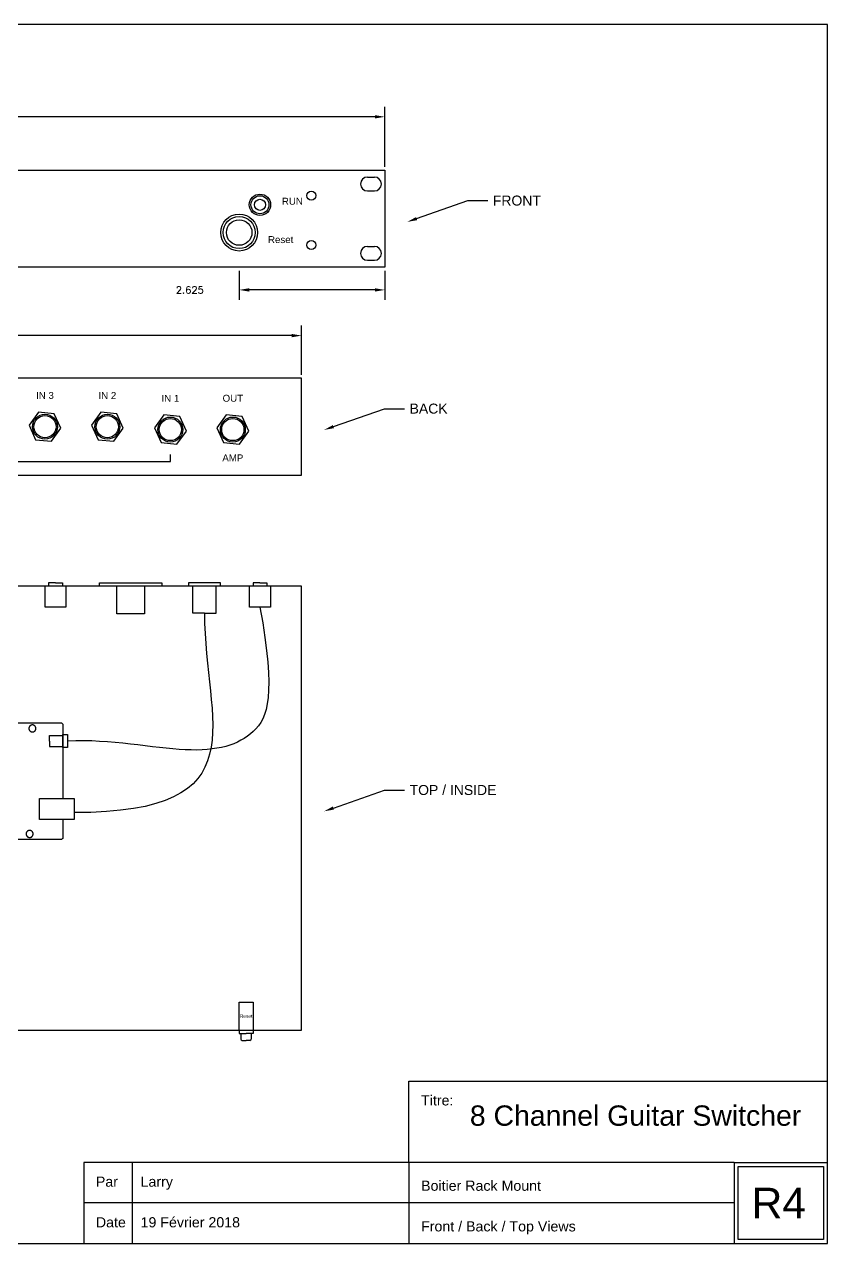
# Model space of a CAD drawing. Header units: centimetres. Extents: x 3.3 to 32.6, y -5.1 to 16.9.
# Drawn here: x 18.16 to 32.63, y -5.07 to 16.91 of the extents above; entities that cross this region are included whole.
import ezdxf
from ezdxf import colors
from ezdxf.entities.mleader import LeaderData, LeaderLine
from ezdxf.enums import TextEntityAlignment as Align
from ezdxf.math import Vec2, Vec3

# ---------------------------------------------------------------- set-up
doc = ezdxf.new("R2010")
doc.units = ezdxf.units.CM
doc.header["$MEASUREMENT"] = 0
for name, color, linetype in [('Board', 9, 'Continuous'), ('Components', 3, 'Continuous'), ('Texte', 6, 'Continuous')]:
    doc.layers.add(name, color=color, linetype=linetype)
doc.layers.add('Incisione', color=7, linetype='Continuous', true_color=0x1710ff)
doc.layers.add('Taglio', color=7, linetype='Continuous', true_color=0xc0240f)
doc.styles.add('ROMANS', font='romans.shx', dxfattribs={"width": 1.05, "height": 0.125})
doc.styles.get("Standard").update_dxf_attribs({"font": 'arial.ttf'})
doc.dimstyles.new('STANDARD$0', dxfattribs={"dimtxt": 0.25, "dimasz": 0.18, "dimexe": 0.18, "dimexo": 0.0625, "dimgap": 0.09, "dimtad": 0, "dimtih": 1, "dimtoh": 1, "dimdec": 3, "dimzin": 0, "dimdsep": 46, "dimtxsty": 'ROMANS', "dimcen": 0.09, "dimadec": 0, "dimazin": 0, "dimtfac": 1, "dimtdec": 3, "dimtofl": 0, "dimtmove": 2, "dimatfit": 3, "dimfxl": 1, "dimtolj": 1, "dimtzin": 0, "dimarcsym": 0})

# ---------------------------------------------------------------- blocks, each defined once
blk = doc.blocks.new('Cartouche 10x20')
for p, q in [((20, 15), (0, 15)), ((20, 0), (20, 15)), ((14.85, 1), (14.85, 2)), ((14.85, 2), (20, 2)), ((14.85, 1), (10.85, 1)), ((10.85, 1), (10.85, 0.5)), ((11.45, 0), (11.45, 1)), ((18.85, 1), (14.85, 1)), ((14.85, 1), (14.85, 0.5)), ((18.85, 1), (20, 1)), ((18.85, 1), (18.85, 0)), ((14.85, 0.5), (10.85, 0.5)), ((10.85, 0.5), (10.85, 0)), ((18.85, 0.5), (14.85, 0.5)), ((14.85, 0.5), (14.85, 0)), ((0, 0), (20, 0))]:
    blk.add_line(p, q)
blk.add_lwpolyline([(18.9, 0.95), (19.95, 0.95), (19.95, 0.05), (18.9, 0.05)], close=True)
for s, p in [('Titre:', (15, 1.7)), ('Par', (11, 0.7)), ('Date', (11, 0.2))]:
    blk.add_text(s, height=0.125).set_placement(p)
for tag, p, height in [('NAME', (15.6, 1.45), 0.25), ('OWNER', (11.55, 0.7), 0.125), ('DESCRIP1', (15, 0.65), 0.125), ('DATE', (11.55, 0.2), 0.125), ('DESCRIP2', (15, 0.15), 0.125)]:
    blk.add_attdef(tag, p, '', height=height)
blk.add_attdef('NO', text='', height=0.375).set_placement((19.4, 0.5), align=Align.MIDDLE_CENTER)
blk = doc.blocks.new('*D44')
at = {"layer": 'Defpoints', "color": 0, "ltscale": 3, "transparency": 16777216}
for p in [(24.651, 15.242), (5.651, 14.281), (24.651, 14.281)]:
    blk.add_point(p, dxfattribs=at)
at = {"layer": 'Texte', "color": 0, "lineweight": -2, "ltscale": 3, "transparency": 16777216}
for p, q in [((5.651, 14.343), (5.651, 15.422)), ((24.651, 14.343), (24.651, 15.422)), ((5.831, 15.242), (14.746, 15.242)), ((24.471, 15.242), (15.557, 15.242))]:
    blk.add_line(p, q, dxfattribs=at)
at = {"layer": 'Texte', "color": 0, "ltscale": 3, "transparency": 16777216}
for points in [[(5.831, 15.272), (5.831, 15.212), (5.651, 15.242)], [(24.471, 15.272), (24.471, 15.212), (24.651, 15.242)]]:
    blk.add_solid(points, dxfattribs=at)
at = {"layer": 'Texte', "color": 0, "ltscale": 3, "transparency": 16777216, "insert": (15.151, 15.242), "char_height": 0.125, "attachment_point": 5, "style": 'ROMANS'}
blk.add_mtext('\\A1;19.000', dxfattribs=at)
blk = doc.blocks.new('*D46')
at = {"layer": 'Defpoints', "color": 0, "ltscale": 3, "transparency": 16777216}
for p in [(7.151, 11.298), (7.151, 10.531), (23.151, 10.531)]:
    blk.add_point(p, dxfattribs=at)
at = {"layer": 'Texte', "color": 0, "lineweight": -2, "ltscale": 3, "transparency": 16777216}
for p, q in [((7.151, 10.593), (7.151, 11.478)), ((23.151, 10.593), (23.151, 11.478)), ((7.331, 11.298), (14.745, 11.298)), ((22.971, 11.298), (15.556, 11.298))]:
    blk.add_line(p, q, dxfattribs=at)
at = {"layer": 'Texte', "color": 0, "ltscale": 3, "transparency": 16777216}
for points in [[(7.331, 11.328), (7.331, 11.268), (7.151, 11.298)], [(22.971, 11.328), (22.971, 11.268), (23.151, 11.298)]]:
    blk.add_solid(points, dxfattribs=at)
at = {"layer": 'Texte', "color": 0, "ltscale": 3, "transparency": 16777216, "insert": (15.151, 11.298), "char_height": 0.125, "attachment_point": 5, "style": 'ROMANS'}
blk.add_mtext('\\A1;16.000', dxfattribs=at)
blk = doc.blocks.new('*D60')
at = {"layer": 'Defpoints', "color": 0, "ltscale": 3, "transparency": 16777216}
for p in [(22.026, 12.531), (24.651, 12.531), (22.026, 12.122)]:
    blk.add_point(p, dxfattribs=at)
at = {"layer": 'Texte', "color": 0, "lineweight": -2, "ltscale": 3, "transparency": 16777216}
for p, q in [((22.026, 12.468), (22.026, 11.942)), ((24.651, 12.468), (24.651, 11.942)), ((24.471, 12.122), (22.206, 12.122))]:
    blk.add_line(p, q, dxfattribs=at)
at = {"layer": 'Texte', "color": 0, "ltscale": 3, "transparency": 16777216}
for points in [[(22.206, 12.152), (22.206, 12.092), (22.026, 12.122)], [(24.471, 12.152), (24.471, 12.092), (24.651, 12.122)]]:
    blk.add_solid(points, dxfattribs=at)
at = {"layer": 'Texte', "color": 0, "ltscale": 3, "transparency": 16777216, "insert": (21.136, 12.122), "char_height": 0.125, "attachment_point": 5, "style": 'ROMANS'}
blk.add_mtext('\\A1;2.625', dxfattribs=at)

msp = doc.modelspace()

# ---------------------------------------------------------------- linework, layer by layer
at = {"ltscale": 3}
for p, q in [((18.60454, 3.98927), (18.60454, 4.0902)), ((18.60454, 4.0902), (18.85019, 4.0902)), ((18.60454, 3.98927), (18.60454, 3.88835)), ((18.85019, 3.8704), (18.85019, 4.10815)), ((18.85019, 4.10815), (18.93476, 4.10815)), ((18.93476, 4.10815), (18.93476, 3.8704)), ((18.60454, 3.88835), (18.85019, 3.88835)), ((18.93476, 3.8704), (18.85019, 3.8704))]:
    msp.add_line(p, q, dxfattribs=at)
at = {"layer": 'Board', "ltscale": 3}
for p, q in [((5.65063, 14.28072), (24.65063, 14.28072)), ((24.33813, 14.15572), (24.46313, 14.15572)), ((24.65063, 14.28072), (24.65063, 12.53072)), ((24.33813, 13.90572), (24.46313, 13.90572)), ((24.33813, 12.90572), (24.46313, 12.90572)), ((24.65063, 12.53072), (5.65063, 12.53072)), ((24.33813, 12.65572), (24.46313, 12.65572)), ((23.15063, 10.53072), (7.15063, 10.53072)), ((23.15063, 8.78072), (23.15063, 10.53072)), ((17.78662, 9.03072), (20.78662, 9.03072)), ((20.78662, 9.03072), (20.78662, 9.15572)), ((7.15063, 8.78072), (23.15063, 8.78072)), ((23.15063, 6.78072), (7.15063, 6.78072)), ((23.15063, -1.21928), (23.15063, 6.78072)), ((7.15063, -1.21928), (23.15063, -1.21928))]:
    msp.add_line(p, q, dxfattribs=at)
for points in [[(18.69431, 9.88962), (18.4074, 9.91875), (18.23872, 9.68485), (18.35695, 9.42181), (18.64386, 9.39268), (18.81254, 9.62659)], [(19.81931, 9.88962), (19.5324, 9.91875), (19.36372, 9.68485), (19.48195, 9.42181), (19.76886, 9.39268), (19.93754, 9.62659)], [(20.9553, 9.83838), (20.66839, 9.8675), (20.49971, 9.6336), (20.61793, 9.37057), (20.90484, 9.34144), (21.07352, 9.57534)], [(22.0803, 9.83838), (21.79339, 9.8675), (21.62471, 9.6336), (21.74293, 9.37057), (22.02984, 9.34144), (22.19852, 9.57534)]]:
    msp.add_lwpolyline(points, close=True, dxfattribs=at)
for centre, radius in [((23.32563, 13.82072), 0.08), ((23.32563, 12.93072), 0.08), ((18.52563, 9.65572), 0.225), ((18.52563, 9.65572), 0.2), ((19.65063, 9.65572), 0.225), ((19.65063, 9.65572), 0.2), ((20.78662, 9.60447), 0.225), ((20.78662, 9.60447), 0.2), ((21.91162, 9.60447), 0.225), ((21.91162, 9.60447), 0.2)]:
    msp.add_circle(centre, radius, dxfattribs=at)
for centre, start, end in [((24.33813, 14.03072), 90, 270), ((24.46313, 14.03072), 270, 90), ((24.33813, 12.78072), 90, 270), ((24.46313, 12.78072), 270, 90)]:
    msp.add_arc(centre, 0.125, start, end, dxfattribs=at)
at = {"layer": 'Components', "ltscale": 3}
for p, q in [((18.71592, 6.84322), (18.59092, 6.84322)), ((18.59092, 6.84322), (18.59092, 6.78072)), ((18.71592, 6.84322), (18.84092, 6.84322)), ((18.84092, 6.84322), (18.84092, 6.78072)), ((19.51014, 6.78072), (19.51014, 6.84322)), ((19.51014, 6.84322), (20.63414, 6.84322)), ((20.63414, 6.84322), (20.63414, 6.78072)), ((21.69054, 6.84322), (21.11071, 6.84322)), ((21.11071, 6.84322), (21.11071, 6.78072)), ((21.69054, 6.78072), (21.69054, 6.84322)), ((22.40063, 6.84322), (22.27563, 6.84322)), ((22.27563, 6.84322), (22.27563, 6.78072)), ((22.40063, 6.84322), (22.52563, 6.84322)), ((22.52563, 6.84322), (22.52563, 6.78072)), ((18.52842, 6.40572), (18.52842, 6.78072)), ((18.90342, 6.78072), (18.90342, 6.40572)), ((19.82214, 6.28072), (19.82214, 6.78072)), ((20.32214, 6.78072), (20.32214, 6.28072)), ((21.19199, 6.296), (21.19199, 6.78072)), ((21.60926, 6.296), (21.60926, 6.78072)), ((22.21313, 6.40572), (22.21313, 6.78072)), ((22.58813, 6.78072), (22.58813, 6.40572)), ((18.90342, 6.40572), (18.52842, 6.40572)), ((22.58813, 6.40572), (22.21313, 6.40572)), ((20.32214, 6.28072), (19.82214, 6.28072)), ((21.40063, 6.296), (21.19199, 6.296)), ((21.40063, 6.296), (21.60926, 6.296)), ((22.02563, -1.21928), (22.02563, -0.71928)), ((22.02563, -0.71928), (22.27563, -0.71928)), ((22.27563, -0.71928), (22.27563, -1.21928)), ((22.02563, -1.21928), (22.02563, -1.28178)), ((22.02563, -1.28178), (22.15063, -1.28178)), ((22.05688, -1.28178), (22.05688, -1.38178)), ((22.27563, -1.28178), (22.15063, -1.28178)), ((22.24438, -1.28178), (22.24438, -1.38178)), ((22.27563, -1.21928), (22.27563, -1.28178)), ((22.08188, -1.40678), (22.15063, -1.40678)), ((22.21938, -1.40678), (22.15063, -1.40678))]:
    msp.add_line(p, q, dxfattribs=at)
for centre, radius in [((22.40063, 13.65572), 0.1925), ((22.40063, 13.65572), 0.1625), ((22.40063, 13.65572), 0.1), ((22.02563, 13.15572), 0.333), ((22.02563, 13.15572), 0.29), ((22.02563, 13.15572), 0.23)]:
    msp.add_circle(centre, radius, dxfattribs=at)
for centre, start, end in [((22.08188, -1.38178), 180, 270), ((22.21938, -1.38178), 270, 0)]:
    msp.add_arc(centre, 0.025, start, end, dxfattribs=at)
at = {"layer": 'Defpoints', "ltscale": 3}
for p, q in [((18.42617, 2.57819), (18.42617, 2.95319)), ((18.42617, 2.95319), (19.05117, 2.95319)), ((19.05117, 2.95319), (19.05117, 2.57819)), ((19.05117, 2.57819), (18.42617, 2.57819))]:
    msp.add_line(p, q, dxfattribs=at)
at = {"layer": 'Incisione', "color": 0, "lineweight": 25, "ltscale": 0.125}
for points in [[(16.2871, 4.31661), (18.81097, 4.31661)], [(18.81097, 4.31661), (18.82099, 4.31494)], [(18.82099, 4.31494), (18.83016, 4.3116)], [(18.83016, 4.3116), (18.83851, 4.30493)], [(18.83851, 4.30493), (18.84518, 4.29658)], [(18.84518, 4.29658), (18.84852, 4.28741)], [(18.84852, 4.28741), (18.85019, 4.27739)], [(18.85019, 4.27739), (18.85019, 2.95319)], [(18.85019, 2.57819), (18.85019, 2.25496)], [(18.81097, 2.21491), (16.30796, 2.21491)], [(18.82099, 2.21658), (18.81097, 2.21491)], [(18.83016, 2.22075), (18.82099, 2.21658)], [(18.83851, 2.22659), (18.83016, 2.22075)], [(18.84518, 2.23493), (18.83851, 2.22659)], [(18.84852, 2.24411), (18.84518, 2.23493)], [(18.85019, 2.25496), (18.84852, 2.24411)]]:
    msp.add_lwpolyline(points, dxfattribs=at)
at = {"layer": 'Taglio', "color": 0, "lineweight": 25, "ltscale": 0.125}
for points in [[(18.29952, 4.2799), (18.29731, 4.27986), (18.2951, 4.27974), (18.2929, 4.27955), (18.2907, 4.27928), (18.28851, 4.27893), (18.28634, 4.27851), (18.28418, 4.27801), (18.28205, 4.27744), (18.27993, 4.27679), (18.27784, 4.27607), (18.27577, 4.27528), (18.27373, 4.27442), (18.27173, 4.27348), (18.26976, 4.27248), (18.26782, 4.2714), (18.26592, 4.27026), (18.26407, 4.26906), (18.26225, 4.26779), (18.26049, 4.26646), (18.25877, 4.26506), (18.2571, 4.26361), (18.25548, 4.2621), (18.25391, 4.26054), (18.2524, 4.25892), (18.25095, 4.25725), (18.24956, 4.25553), (18.24822, 4.25376), (18.24696, 4.25195), (18.24575, 4.25009), (18.24461, 4.24819), (18.24354, 4.24626), (18.24253, 4.24429), (18.2416, 4.24228), (18.24073, 4.24024), (18.23994, 4.23818), (18.23922, 4.23608), (18.23857, 4.23397), (18.238, 4.23183), (18.2375, 4.22967), (18.23708, 4.2275), (18.23673, 4.22531), (18.23646, 4.22312), (18.23627, 4.22091), (18.23615, 4.2187), (18.23611, 4.21649)], [(18.23611, 4.21649), (18.23615, 4.21429), (18.23627, 4.2121), (18.23646, 4.20991), (18.23672, 4.20773), (18.23706, 4.20556), (18.23748, 4.2034), (18.23797, 4.20126), (18.23854, 4.19914), (18.23917, 4.19703), (18.23988, 4.19495), (18.24067, 4.1929), (18.24152, 4.19088), (18.24244, 4.18888), (18.24343, 4.18692), (18.24449, 4.18499), (18.24561, 4.18311), (18.2468, 4.18126), (18.24805, 4.17945), (18.24937, 4.17769), (18.25074, 4.17598), (18.25217, 4.17431), (18.25366, 4.1727), (18.25521, 4.17114), (18.25681, 4.16963), (18.25845, 4.16818), (18.26015, 4.16678), (18.2619, 4.16545), (18.26369, 4.16418), (18.26552, 4.16297), (18.2674, 4.16182), (18.26931, 4.16074), (18.27126, 4.15973), (18.27324, 4.15878), (18.27526, 4.15791), (18.2773, 4.1571), (18.27937, 4.15637), (18.28147, 4.1557), (18.28358, 4.15511), (18.28572, 4.1546), (18.28787, 4.15416), (18.29004, 4.15379), (18.29222, 4.1535), (18.2944, 4.15329), (18.2966, 4.15315), (18.29879, 4.15308), (18.30099, 4.1531), (18.30318, 4.15318), (18.30538, 4.15335), (18.30756, 4.15359), (18.30973, 4.15391), (18.3119, 4.1543), (18.31404, 4.15476), (18.31617, 4.1553), (18.31828, 4.15592), (18.32037, 4.1566), (18.32243, 4.15736), (18.32447, 4.15819), (18.32647, 4.15909), (18.32844, 4.16006), (18.33038, 4.16109), (18.33228, 4.16219), (18.33414, 4.16336), (18.33596, 4.16459), (18.33774, 4.16589), (18.33947, 4.16724), (18.34115, 4.16865), (18.34278, 4.17012), (18.34436, 4.17165), (18.34589, 4.17323), (18.34736, 4.17486), (18.34877, 4.17655), (18.35013, 4.17828), (18.35142, 4.18005), (18.35265, 4.18187), (18.35382, 4.18373), (18.35492, 4.18563), (18.35596, 4.18757), (18.35692, 4.18954), (18.35782, 4.19155), (18.35865, 4.19358), (18.35941, 4.19564), (18.3601, 4.19773), (18.36071, 4.19984), (18.36125, 4.20197), (18.36172, 4.20412), (18.36211, 4.20628), (18.36242, 4.20845), (18.36266, 4.21064), (18.36283, 4.21283), (18.36292, 4.21502), (18.36293, 4.21722), (18.36287, 4.21942), (18.36273, 4.22161), (18.36251, 4.2238), (18.36222, 4.22597), (18.36185, 4.22814), (18.36141, 4.23029), (18.3609, 4.23243), (18.36031, 4.23454), (18.35965, 4.23664), (18.35891, 4.23871), (18.35811, 4.24075), (18.35723, 4.24277), (18.35629, 4.24475), (18.35527, 4.2467), (18.35419, 4.24861), (18.35305, 4.25049), (18.35184, 4.25232), (18.35056, 4.25411), (18.34923, 4.25586), (18.34784, 4.25756), (18.34638, 4.25921), (18.34488, 4.2608), (18.34331, 4.26235), (18.3417, 4.26384), (18.34003, 4.26527), (18.33832, 4.26665), (18.33656, 4.26796), (18.33475, 4.26921), (18.33291, 4.2704), (18.33102, 4.27152), (18.32909, 4.27258), (18.32713, 4.27357), (18.32514, 4.2745), (18.32311, 4.27535), (18.32106, 4.27613), (18.31898, 4.27684), (18.31688, 4.27748), (18.31475, 4.27804), (18.31261, 4.27853), (18.31046, 4.27895), (18.30828, 4.27929), (18.3061, 4.27956), (18.30392, 4.27975), (18.30172, 4.27986), (18.29952, 4.2799)], [(18.24946, 2.37844), (18.24725, 2.3784), (18.24504, 2.37828), (18.24284, 2.37809), (18.24064, 2.37782), (18.23845, 2.37747), (18.23628, 2.37705), (18.23412, 2.37655), (18.23199, 2.37598), (18.22987, 2.37533), (18.22778, 2.37461), (18.22571, 2.37382), (18.22367, 2.37296), (18.22167, 2.37202), (18.21969, 2.37102), (18.21776, 2.36994), (18.21586, 2.3688), (18.21401, 2.3676), (18.21219, 2.36633), (18.21043, 2.365), (18.20871, 2.3636), (18.20703, 2.36215), (18.20542, 2.36064), (18.20385, 2.35908), (18.20234, 2.35746), (18.20089, 2.35579), (18.1995, 2.35407), (18.19816, 2.3523), (18.19689, 2.35049), (18.19569, 2.34863), (18.19455, 2.34673), (18.19348, 2.3448), (18.19247, 2.34282), (18.19154, 2.34082), (18.19067, 2.33878), (18.18988, 2.33671), (18.18916, 2.33462), (18.18851, 2.33251), (18.18794, 2.33037), (18.18744, 2.32821), (18.18702, 2.32604), (18.18667, 2.32385), (18.1864, 2.32166), (18.18621, 2.31945), (18.18609, 2.31724), (18.18605, 2.31503), (18.18609, 2.31283), (18.18621, 2.31064), (18.1864, 2.30845), (18.18666, 2.30627), (18.187, 2.3041), (18.18742, 2.30194), (18.18791, 2.2998), (18.18847, 2.29767), (18.18911, 2.29557), (18.18982, 2.29349), (18.1906, 2.29144), (18.19146, 2.28941), (18.19238, 2.28742), (18.19337, 2.28546), (18.19443, 2.28353), (18.19555, 2.28165), (18.19674, 2.2798), (18.19799, 2.27799), (18.19931, 2.27623), (18.20068, 2.27452), (18.20211, 2.27285), (18.2036, 2.27124), (18.20515, 2.26968), (18.20675, 2.26817), (18.20839, 2.26672), (18.21009, 2.26532), (18.21184, 2.26399), (18.21363, 2.26271), (18.21546, 2.2615), (18.21734, 2.26036), (18.21925, 2.25928), (18.2212, 2.25827), (18.22318, 2.25732), (18.2252, 2.25644), (18.22724, 2.25564), (18.22931, 2.2549), (18.23141, 2.25424), (18.23352, 2.25365), (18.23566, 2.25314), (18.23781, 2.2527), (18.23998, 2.25233), (18.24216, 2.25204), (18.24434, 2.25182), (18.24654, 2.25169), (18.24873, 2.25162), (18.25093, 2.25163), (18.25312, 2.25172), (18.25531, 2.25189), (18.2575, 2.25213), (18.25967, 2.25244), (18.26183, 2.25284), (18.26398, 2.2533), (18.26611, 2.25384), (18.26822, 2.25446), (18.27031, 2.25514), (18.27237, 2.2559), (18.2744, 2.25673), (18.27641, 2.25763), (18.27838, 2.2586), (18.28032, 2.25963), (18.28222, 2.26073), (18.28408, 2.2619), (18.2859, 2.26313), (18.28768, 2.26443), (18.28941, 2.26578), (18.29109, 2.26719), (18.29272, 2.26866), (18.2943, 2.27019), (18.29583, 2.27177), (18.2973, 2.2734), (18.29871, 2.27508), (18.30007, 2.27681), (18.30136, 2.27859), (18.30259, 2.28041), (18.30376, 2.28227), (18.30486, 2.28417), (18.3059, 2.28611), (18.30686, 2.28808), (18.30776, 2.29009), (18.30859, 2.29212), (18.30935, 2.29418), (18.31004, 2.29627), (18.31065, 2.29838), (18.31119, 2.30051), (18.31166, 2.30266), (18.31205, 2.30482), (18.31236, 2.30699), (18.3126, 2.30918), (18.31277, 2.31137), (18.31286, 2.31356), (18.31287, 2.31576), (18.31281, 2.31796), (18.31267, 2.32015), (18.31245, 2.32234), (18.31216, 2.32451), (18.31179, 2.32668), (18.31135, 2.32883), (18.31084, 2.33097), (18.31025, 2.33308), (18.30959, 2.33518), (18.30885, 2.33725), (18.30805, 2.33929), (18.30717, 2.34131), (18.30623, 2.34329), (18.30521, 2.34524), (18.30413, 2.34715), (18.30299, 2.34903), (18.30178, 2.35086), (18.3005, 2.35265), (18.29917, 2.3544), (18.29778, 2.3561), (18.29632, 2.35775), (18.29482, 2.35934), (18.29325, 2.36089), (18.29164, 2.36238), (18.28997, 2.36381), (18.28826, 2.36518), (18.2865, 2.3665), (18.28469, 2.36775), (18.28285, 2.36894), (18.28096, 2.37006), (18.27903, 2.37112), (18.27707, 2.37211), (18.27508, 2.37303), (18.27305, 2.37389), (18.271, 2.37467), (18.26892, 2.37538), (18.26682, 2.37602), (18.26469, 2.37658), (18.26255, 2.37707), (18.26039, 2.37749), (18.25822, 2.37783), (18.25604, 2.3781), (18.25385, 2.37829), (18.25166, 2.3784), (18.24946, 2.37844)]]:
    msp.add_lwpolyline(points, dxfattribs=at)
at = {"layer": 'Texte', "ltscale": 3}
for points in [[(22.40063, 6.40572), (22.68674, 4.79601), (22.40063, 4.02529), (21.24378, 3.6938), (19.70959, 4.02529), (18.93476, 3.98927)], [(21.40063, 6.296), (21.40063, 4.30706), (22.42966, 2.69932), (19.05117, 2.69932)]]:
    msp.add_open_spline(points, degree=3, dxfattribs=at)

# ---------------------------------------------------------------- block references
at = {"xscale": 1.465198066992323, "yscale": 1.465198066992323, "zscale": 1.465198066992323}
msp.add_blockref('Cartouche 10x20', (3.32609, -5.06986), dxfattribs=at).add_auto_attribs({'NAME': '8 Channel Guitar Switcher', 'DESCRIP1': 'Boitier Rack Mount', 'DESCRIP2': 'Front / Back / Top Views', 'OWNER': 'Larry', 'DATE': '19 Février 2018', 'NO': 'R4'})

# ---------------------------------------------------------------- texts
at = {"layer": 'Board', "ltscale": 3, "char_height": 0.125}
for s, width, insert, attachment_point in [('RUN', 0.3696737, (22.79525, 13.65572), 7), ('Reset', 0.3696737, (22.54525, 12.96396), 7), ('IN 3', 0.874, (18.52563, 10.15572), 8), ('IN 2', 0.874, (19.65063, 10.15572), 8), ('IN 1', 0.874, (20.78662, 10.10447), 8), ('OUT', 0.874, (21.91162, 10.10447), 8), ('AMP', 2, (21.91162, 9.09387), 5)]:
    msp.add_mtext_dynamic_manual_height_columns(s, width=width, gutter_width=0.87078, heights=[0], dxfattribs=dict(at, insert=insert, attachment_point=attachment_point))
at = {"layer": 'Components', "ltscale": 3, "insert": (22.15063, -0.96928), "char_height": 0.0625, "attachment_point": 5}
msp.add_mtext_dynamic_manual_height_columns('Reset', width=0.5, gutter_width=0.87078, heights=[0], dxfattribs=at)

# ---------------------------------------------------------------- dimensions: what is measured, and where the dimension line sits
at = {"layer": 'Texte', "ltscale": 3}
for base, p1, p2, picture, middle in [((24.65063, 15.24216), (5.65063, 14.28072), (24.65063, 14.28072), '*D44', (15.1514, 15.24216)), ((22.02563, 12.12228), (24.65063, 12.53072), (22.02563, 12.53072), '*D60', (21.13557, 12.12228)), ((7.15063, 11.29795), (23.15063, 10.53072), (7.15063, 10.53072), '*D46', (15.15063, 11.29795))]:
    dim = msp.add_linear_dim(base=base, p1=p1, p2=p2, dimstyle='STANDARD$0', dxfattribs=at)
    dim.commit()
    dim.dimension.update_dxf_attribs({"geometry": picture, "text_midpoint": middle, "dimtype": 160})

# ---------------------------------------------------------------- leaders
ml = msp.add_multileader_mtext('Standard', dxfattribs=at)
ml.set_content('FRONT', color=256)
ml.set_leader_properties()
ml.build(insert=Vec2(0, 0))
ml.multileader.update_dxf_attribs({"dogleg_length": 0.36, "arrow_head_size": 0.18})
ctx = ml.context
ctx.base_point, ctx.char_height, ctx.arrow_head_size, ctx.landing_gap_size, ctx.plane_origin = Vec3(26.50718, 13.73066), 0.18, 0.18, 0.09, Vec3(25.05438, 13.34767)
notes = []
notes.append((ctx, [(0, (1, 1, 0), (26.14718, 13.73066), (1, 0), 0.36, [(0, [(25.05438, 13.34767)], 0, [])])]))
ctx.mtext.insert, ctx.mtext.flow_direction = Vec3(26.59718, 13.82219), 5
ml = msp.add_multileader_mtext('Standard', dxfattribs=at)
ml.set_content('BACK', color=256)
ml.set_leader_properties()
ml.build(insert=Vec2(0, 0))
ml.multileader.update_dxf_attribs({"dogleg_length": 0.36, "arrow_head_size": 0.18})
ctx = ml.context
ctx.base_point, ctx.char_height, ctx.arrow_head_size, ctx.landing_gap_size, ctx.plane_origin = Vec3(25.00718, 9.98066), 0.18, 0.18, 0.09, Vec3(23.55438, 9.59767)
notes.append((ctx, [(0, (1, 1, 0), (24.64718, 9.98066), (1, 0), 0.36, [(0, [(23.55438, 9.59767)], 0, [])])]))
ctx.mtext.insert, ctx.mtext.flow_direction = Vec3(25.09718, 10.07219), 5
ml = msp.add_multileader_mtext('Standard', dxfattribs=at)
ml.set_content('TOP / INSIDE', color=256)
ml.set_leader_properties()
ml.build(insert=Vec2(0, 0))
ml.multileader.update_dxf_attribs({"dogleg_length": 0.36, "arrow_head_size": 0.18})
ctx = ml.context
ctx.base_point, ctx.char_height, ctx.arrow_head_size, ctx.landing_gap_size, ctx.plane_origin = Vec3(25.00718, 3.10566), 0.18, 0.18, 0.09, Vec3(23.55438, 2.72267)
notes.append((ctx, [(0, (1, 1, 0), (24.64718, 3.10566), (1, 0), 0.36, [(0, [(23.55438, 2.72267)], 0, [])])]))
ctx.mtext.insert, ctx.mtext.flow_direction = Vec3(25.09718, 3.19719), 5
for ctx, leaders in notes:
    for number, flags, end, landing, length, lines in leaders:
        leader = LeaderData()
        leader.index, (leader.has_last_leader_line, leader.has_dogleg_vector, leader.attachment_direction) = number, flags
        leader.last_leader_point, leader.dogleg_vector, leader.dogleg_length = Vec3(end), Vec3(landing), length
        for number, points, colour, breaks in lines:
            line = LeaderLine()
            line.index, line.vertices, line.color, line.breaks = number, Vec3.list(points), colors.encode_raw_color(colour), breaks
            leader.lines.append(line)
        ctx.leaders.append(leader)

doc.saveas('drawing.dxf')
